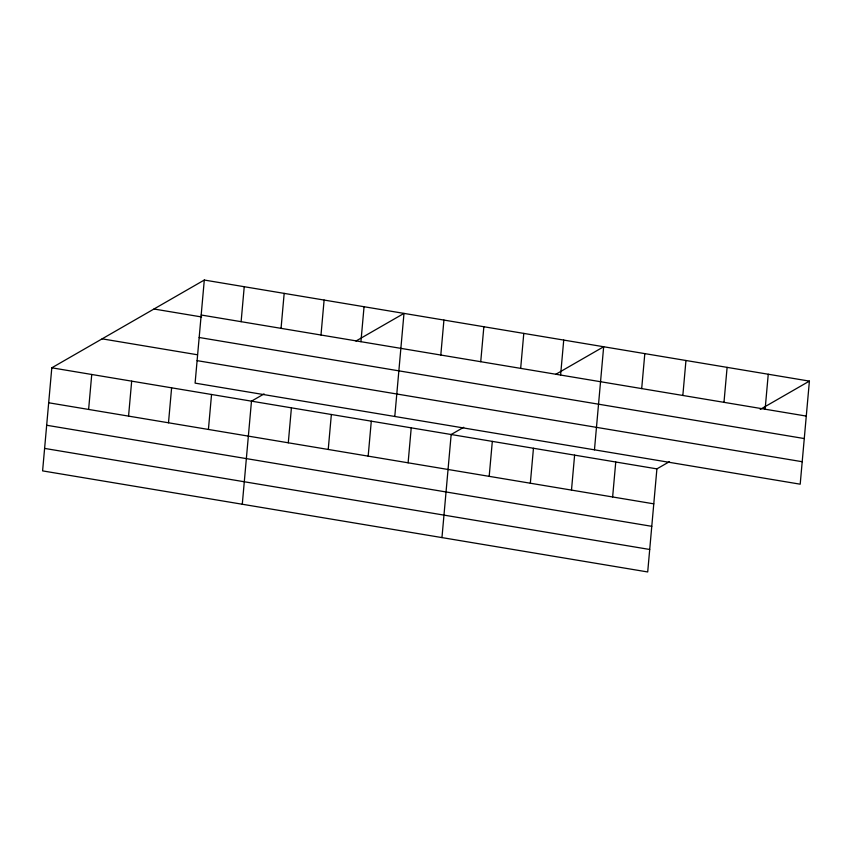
<?xml version="1.0" encoding="UTF-8"?>
<svg xmlns="http://www.w3.org/2000/svg" width="852" height="852" viewBox="0 0 852 852"><rect width="100%" height="100%" fill="white"/><g stroke="black" fill="none" stroke-linecap="round" stroke-linejoin="round"><path stroke-width="1.28" d="M204.299 280.042L195.097 383.123L800.198 484.192L809.4 381.11L204.299 280.042L51.802 367.808L42.6 470.89L647.701 571.958L656.903 468.877L669.48 461.635M88.619 409.439L91.739 374.475M128.556 416.117L131.677 381.153M168.494 422.784L171.614 387.82M208.42 429.461L211.541 394.487M241.116 321.683L244.236 286.709M242.287 504.235L251.478 401.164L264.067 393.922M281.053 328.35L284.174 293.386M288.295 442.795L291.416 407.831M320.991 335.017L324.111 300.053M328.233 449.473L331.353 414.498M360.928 341.695L364.049 306.731M368.17 456.139L371.291 421.176M394.785 416.479L403.986 313.398L355.944 341.045M408.108 462.806L411.228 427.842M440.803 355.028L443.924 320.064M441.964 537.591L451.166 434.509L463.744 427.278M480.73 361.706L483.861 326.742M489.186 476.353L492.318 441.389M520.668 368.373L523.788 333.409M530.338 483.222L533.458 448.258M560.605 375.05L563.726 340.076M571.49 490.102L574.61 455.138M594.462 449.824L603.663 346.753L555.632 374.401M612.631 496.972L615.751 462.008M641.694 388.587L644.815 353.623M682.835 395.466L685.956 360.492M723.987 402.336L727.107 367.372M765.128 409.205L768.248 374.241M760.218 409.418L809.4 381.11M201.178 315.006L806.28 416.085M153.978 309.01L201.636 316.965M199.176 337.488L804.277 438.556M102.123 338.84L197.462 354.773M197.11 360.641L802.211 461.72M51.802 367.808L656.903 468.877M48.681 402.772L653.782 503.841M46.668 425.255L651.769 526.323M44.602 448.408L649.703 549.476"/></g></svg>
